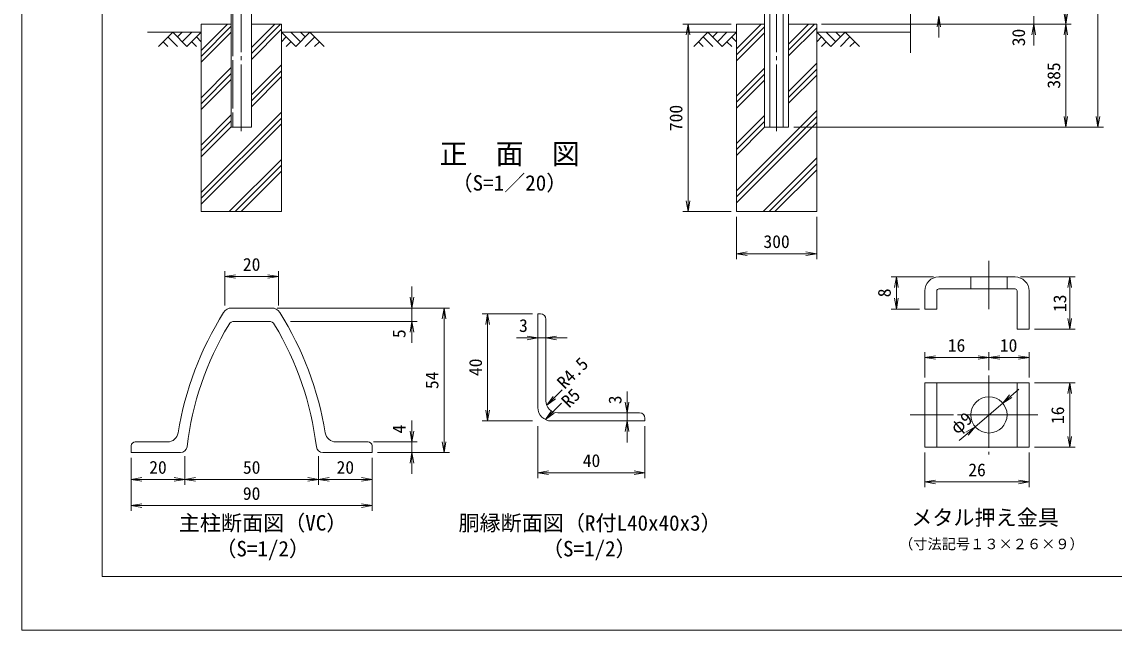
# Model space of a CAD drawing. Units: millimetres, scale not verified, with parts at other scales. Extents: x -4200 to 4200, y -2970 to 2970.
# Drawn here: x -4200 to -119, y -2970 to -697 of the extents above; entities that cross this region are included whole.
import ezdxf
from ezdxf.enums import TextEntityAlignment as Align

# ---------------------------------------------------------------- set-up
doc = ezdxf.new("R2010")
doc.units = ezdxf.units.MM
doc.header["$LTSCALE"] = 15
doc.linetypes.add('LONG_CHAIN', pattern=[21, 18, -1, 1, -1])
doc.linetypes.add('LONG_DASHED2', pattern=[13, 12, -1])
for name, color, linetype, lineweight in [('0-0_D-STR1', 1, 'Continuous', 9), ('0-1_D-BMK', 2, 'LONG_CHAIN', 9), ('0-2_D-STR-DIM', 7, 'Continuous', 9), ('0-3_D-BGD', 7, 'Continuous', 9), ('0-4_D-STR4', 7, 'Continuous', 9), ('0-5_D-DCR-HCH', 7, 'Continuous', 9), ('0-6_0', 7, 'Continuous', 9), ('0-9_D-STR3', 3, 'Continuous', 9), ('0-B_D-TTL', 2, 'Continuous', 9)]:
    doc.layers.add(name, color=color, linetype=linetype, lineweight=lineweight)
doc.layers.add('0-8_D-TTL-TXT', color=7, linetype='Continuous')
doc.styles.add('ＭＳ ゴシック', font='')
doc.styles.get('ＭＳ ゴシック').set_extended_font_data('MS Gothic')

# ---------------------------------------------------------------- blocks, each defined once
blk = doc.blocks.new('_Open')
at = {"layer": '0-6_0'}
blk.add_line((-15, 2.5), (0, 0), dxfattribs=at)
blk.add_lwpolyline([(-15, -2.5), (0, 0), (-15, 0)], dxfattribs=at)

msp = doc.modelspace()

# ---------------------------------------------------------------- linework, layer by layer
at = {"layer": '0-0_D-STR1'}
for p, q in [((-3417.59, 2278.82), (-3417.59, -1091.18)), ((-3342.59, -1091.18), (-3342.59, 2278.82)), ((-1405.09, -1091.18), (-1405.09, 2278.82)), ((-1355.09, -1091.18), (-1355.09, 2278.82)), ((-1335.09, -1091.18), (-1335.09, 2278.82)), ((-3417.59, -1091.18), (-3342.59, -1091.18)), ((-1425.09, -1091.18), (-1335.09, -1091.18)), ((-3416.41, -1766.54), (-3266.29, -1766.54)), ((-2261.89, -1788.35), (-2271.89, -1788.35)), ((-2271.89, -2138.35), (-2271.89, -1788.35)), ((-3405.78, -1816.54), (-3276.93, -1816.54)), ((-2241.89, -1808.35), (-2241.89, -2113.35)), ((-2196.89, -2158.35), (-1891.89, -2158.35)), ((-2221.89, -2188.35), (-1871.89, -2188.35)), ((-1871.89, -2188.35), (-1871.89, -2178.35)), ((-3791.35, -2306.54), (-3791.35, -2281.54)), ((-3791.35, -2306.54), (-3791.35, -2281.54)), ((-3655.6, -2266.54), (-3776.35, -2266.54)), ((-3027.1, -2266.54), (-2906.35, -2266.54)), ((-2891.35, -2306.54), (-2891.35, -2281.54)), ((-3607.81, -2306.54), (-3791.35, -2306.54)), ((-3074.89, -2306.54), (-2891.35, -2306.54))]:
    msp.add_line(p, q, dxfattribs=at)
at = {"layer": '0-0_D-STR1', "linetype": 'LONG_DASHED2'}
msp.add_line((-3411.59, 2278.82), (-3411.59, -1091.18), dxfattribs=at)
at = {"layer": '0-0_D-STR1'}
msp.add_lwpolyline([(-1425.09, -1091.18), (-1425.09, 2278.82), (-1335.09, 2278.82)], dxfattribs=at)
for centre, radius, start, end in [((-2431.35, -2423.54), 1200, 147.73028, 170.85863), ((-3416.41, -1801.54), 35, 90, 147.73028), ((-3266.29, -1801.54), 35, 32.26972, 90), ((-4251.35, -2423.54), 1200, 9.14137, 32.26972), ((-2261.89, -1808.35), 20, 0, 90), ((-2431.35, -2423.54), 1160, 149.15113, 173.11764), ((-3405.78, -1841.54), 25, 90, 149.15113), ((-3276.93, -1841.54), 25, 30.84887, 90), ((-4251.35, -2423.54), 1160, 6.88236, 30.84887), ((-2196.89, -2113.35), 45, 180.00046, 270), ((-2221.89, -2138.35), 50, 180.00043, 270), ((-1891.89, -2178.35), 20, 0, 90), ((-3655.6, -2226.54), 40, 270, 350.85863), ((-3027.1, -2226.54), 40, 189.14137, 270), ((-3776.35, -2281.54), 15, 90, 180), ((-3607.81, -2281.54), 25, 270, 353.11764), ((-3074.89, -2281.54), 25, 186.88236, 270), ((-2906.35, -2281.54), 15, 0, 90)]:
    msp.add_arc(centre, radius, start, end, dxfattribs=at)
at = {"layer": '0-1_D-BMK'}
for p, q in [((-3380.09, 2293.82), (-3380.09, -1106.18)), ((-1380.09, 2293.82), (-1380.09, -1106.18)), ((-586.39, -1590.28), (-586.39, -1770.28)), ((-586.39, -2018.23), (-586.39, -2313.61)), ((-404.23, -2165.92), (-880.7, -2165.92))]:
    msp.add_line(p, q, dxfattribs=at)
at = {"layer": '0-2_D-STR-DIM'}
for p, q in [((-179.04, -1051.18), (-179.04, 2238.82)), ((-880.09, 29.13), (-880.09, -813.48)), ((-419.04, -676.18), (-419.04, -706.18)), ((-1550.09, -706.18), (-1730.8, -706.18)), ((-1212.32, -706.18), (-279.04, -706.18)), ((-1210.09, -706.18), (-399.04, -706.18)), ((-1210.09, -706.18), (-279.04, -706.18)), ((-773.91, -716.18), (-773.91, -756.18)), ((-1710.8, -746.18), (-1710.8, -1366.18)), ((-419.04, -746.18), (-419.04, -786.18)), ((-299.04, -746.18), (-299.04, -1051.18)), ((-1315.09, -1091.18), (-279.04, -1091.18)), ((-1315.09, -1091.18), (-159.04, -1091.18)), ((-1550.09, -1406.18), (-1730.8, -1406.18)), ((-1530.09, -1426.18), (-1530.09, -1583.49)), ((-1230.09, -1426.18), (-1230.09, -1583.49)), ((-1490.09, -1563.49), (-1270.09, -1563.49)), ((-3441.35, -1756.98), (-3441.35, -1628.82)), ((-3241.35, -1756.98), (-3241.35, -1628.82)), ((-3401.35, -1648.82), (-3281.35, -1648.82)), ((-793.89, -1650.28), (-952.29, -1650.28)), ((-468.89, -1650.28), (-264.51, -1650.28)), ((-2742.48, -1726.54), (-2742.48, -1686.54)), ((-932.29, -1690.28), (-932.29, -1730.28)), ((-284.51, -1690.28), (-284.51, -1805.28)), ((-3246.29, -1766.54), (-2602.48, -1766.54)), ((-3246.29, -1766.54), (-2722.48, -1766.54)), ((-2742.48, -1766.54), (-2742.48, -1816.54)), ((-2291.89, -1788.35), (-2479.7, -1788.35)), ((-846.39, -1770.28), (-952.29, -1770.28)), ((-3196.2, -1816.54), (-2722.48, -1816.54)), ((-2622.48, -1806.54), (-2622.48, -2266.54)), ((-2459.7, -1828.35), (-2459.7, -2148.35)), ((-2742.48, -1856.54), (-2742.48, -1896.54)), ((-416.39, -1845.28), (-264.51, -1845.28)), ((-2311.89, -1878.31), (-2351.89, -1878.31)), ((-2271.89, -1878.31), (-2241.89, -1878.31)), ((-2201.89, -1878.31), (-2161.89, -1878.31)), ((-826.39, -2025.92), (-826.39, -1931.19)), ((-786.39, -1951.19), (-626.39, -1951.19)), ((-586.39, -1998.23), (-586.39, -1931.19)), ((-586.39, -1998.23), (-586.39, -1931.19)), ((-546.39, -1951.19), (-476.39, -1951.19)), ((-436.39, -2025.92), (-436.39, -1931.19)), ((-2181.35, -2072.59), (-2237.44, -2128.17)), ((-1938.55, -2118.35), (-1938.55, -2078.35)), ((-504.84, -2095.87), (-474.49, -2069.81)), ((-416.39, -2045.92), (-264.51, -2045.92)), ((-535.18, -2121.94), (-637.59, -2209.9)), ((-284.51, -2085.92), (-284.51, -2245.92)), ((-2184.28, -2122.38), (-2242.48, -2181.83)), ((-1938.55, -2158.35), (-1938.55, -2188.35)), ((-2742.48, -2226.54), (-2742.48, -2186.54)), ((-2291.89, -2188.35), (-2479.7, -2188.35)), ((-2271.89, -2208.35), (-2271.89, -2401.69)), ((-1938.55, -2228.35), (-1938.55, -2268.35)), ((-1871.89, -2208.35), (-1871.89, -2401.69)), ((-667.94, -2235.96), (-698.28, -2262.02)), ((-2886.35, -2266.54), (-2722.48, -2266.54)), ((-2742.48, -2266.54), (-2742.48, -2306.54)), ((-3591.35, -2320.35), (-3591.35, -2426.86)), ((-3591.35, -2320.35), (-3591.35, -2426.86)), ((-3091.35, -2320.35), (-3091.35, -2426.86)), ((-3091.35, -2320.35), (-3091.35, -2426.86)), ((-2871.35, -2306.54), (-2602.48, -2306.54)), ((-2871.35, -2306.54), (-2722.48, -2306.54)), ((-826.39, -2305.92), (-826.39, -2436.18)), ((-436.39, -2305.92), (-436.39, -2436.18)), ((-416.39, -2285.92), (-264.51, -2285.92)), ((-3791.35, -2326.54), (-3791.35, -2524.56)), ((-3791.35, -2326.54), (-3791.35, -2426.86)), ((-2891.35, -2326.54), (-2891.35, -2524.56)), ((-2891.35, -2326.54), (-2891.35, -2426.86)), ((-2742.48, -2346.54), (-2742.48, -2386.54)), ((-3751.35, -2406.86), (-3631.35, -2406.86)), ((-3551.35, -2406.86), (-3131.35, -2406.86)), ((-3051.35, -2406.86), (-2931.35, -2406.86)), ((-2231.89, -2381.69), (-1911.89, -2381.69)), ((-786.39, -2416.18), (-476.39, -2416.18)), ((-3751.35, -2504.56), (-2931.35, -2504.56))]:
    msp.add_line(p, q, dxfattribs=at)
at = {"layer": '0-3_D-BGD'}
for p, q in [((-3530.09, -736.18), (-3730.09, -736.18)), ((-1530.09, -736.18), (-3230.09, -736.18)), ((-1230.09, -736.18), (-880.09, -736.18))]:
    msp.add_line(p, q, dxfattribs=at)
at = {"layer": '0-4_D-STR4'}
for p, q in [((-3530.09, -706.18), (-3530.09, -1406.18)), ((-3417.59, -706.18), (-3530.09, -706.18)), ((-3230.09, -706.18), (-3342.59, -706.18)), ((-3230.09, -706.18), (-3230.09, -1406.18)), ((-1530.09, -706.18), (-1530.09, -1406.18)), ((-1425.09, -706.18), (-1530.09, -706.18)), ((-1230.09, -706.18), (-1335.09, -706.18)), ((-1230.09, -706.18), (-1230.09, -1406.18)), ((-3230.09, -1406.18), (-3530.09, -1406.18)), ((-1230.09, -1406.18), (-1530.09, -1406.18))]:
    msp.add_line(p, q, dxfattribs=at)
at = {"layer": '0-5_D-DCR-HCH'}
for p, q in [((-3530.09, -804.22), (-3432.04, -706.18)), ((-3530.09, -826.32), (-3417.59, -713.82)), ((-3342.59, -815.6), (-3233.17, -706.18)), ((-3342.59, -793.5), (-3255.26, -706.18)), ((-3342.59, -837.69), (-3230.09, -725.19)), ((-1530.09, -798.77), (-1437.5, -706.18)), ((-1530.09, -820.86), (-1425.09, -715.86)), ((-1335.09, -802.64), (-1238.62, -706.18)), ((-1335.09, -780.54), (-1260.72, -706.18)), ((-1335.09, -824.74), (-1230.09, -719.74)), ((-3636.51, -736.18), (-3689.72, -789.39)), ((-3671.99, -771.65), (-3654.17, -789.39)), ((-3654.25, -753.91), (-3618.61, -789.39)), ((-3636.51, -736.18), (-3583.3, -789.39)), ((-3618.77, -753.91), (-3601.04, -736.18)), ((-3601.04, -771.65), (-3565.56, -736.18)), ((-3583.3, -789.39), (-3530.09, -736.18)), ((-3565.56, -771.65), (-3547.74, -789.39)), ((-3547.82, -753.91), (-3530.09, -771.57)), ((-3530.09, -848.42), (-3417.59, -735.92)), ((-3176.87, -789.39), (-3230.09, -736.18)), ((-3212.35, -753.91), (-3230.09, -771.57)), ((-3194.61, -771.65), (-3212.43, -789.39)), ((-3159.14, -771.65), (-3194.61, -736.18)), ((-3123.66, -736.18), (-3176.87, -789.39)), ((-3141.31, -754.01), (-3159.14, -736.18)), ((-3105.93, -753.91), (-3141.56, -789.39)), ((-3123.66, -736.18), (-3070.45, -789.39)), ((-3088.19, -771.65), (-3106.01, -789.39)), ((-1636.51, -736.18), (-1689.72, -789.39)), ((-1671.99, -771.65), (-1654.17, -789.39)), ((-1654.25, -753.91), (-1618.61, -789.39)), ((-1636.51, -736.18), (-1583.3, -789.39)), ((-1618.77, -753.91), (-1601.04, -736.18)), ((-1601.04, -771.65), (-1565.56, -736.18)), ((-1583.3, -789.39), (-1530.09, -736.18)), ((-1565.56, -771.65), (-1547.74, -789.39)), ((-1547.82, -753.91), (-1530.09, -771.57)), ((-1530.09, -842.96), (-1425.09, -737.96)), ((-1176.87, -789.39), (-1230.09, -736.18)), ((-1212.35, -753.91), (-1230.09, -771.57)), ((-1194.61, -771.65), (-1212.43, -789.39)), ((-1159.14, -771.65), (-1194.61, -736.18)), ((-1123.66, -736.18), (-1176.87, -789.39)), ((-1141.31, -754.01), (-1159.14, -736.18)), ((-1105.93, -753.91), (-1141.56, -789.39)), ((-1123.66, -736.18), (-1070.45, -789.39)), ((-1088.19, -771.65), (-1106.01, -789.39)), ((-1335.09, -957.32), (-1230.09, -852.32)), ((-3530.09, -981), (-3417.59, -868.5)), ((-3530.09, -1003.1), (-3417.59, -890.6)), ((-3342.59, -970.28), (-3230.09, -857.78)), ((-3342.59, -992.37), (-3230.09, -879.87)), ((-1530.09, -975.54), (-1425.09, -870.54)), ((-1530.09, -997.64), (-1425.09, -892.64)), ((-1335.09, -979.42), (-1230.09, -874.42)), ((-1335.09, -1001.51), (-1230.09, -896.51)), ((-3530.09, -1025.19), (-3417.59, -912.69)), ((-3342.59, -1014.47), (-3230.09, -901.97)), ((-1530.09, -1019.74), (-1425.09, -914.74)), ((-3530.09, -1334.55), (-3230.09, -1034.55)), ((-3530.09, -1157.78), (-3417.59, -1045.28)), ((-3530.09, -1356.65), (-3230.09, -1056.65)), ((-1530.09, -1329.1), (-1230.09, -1029.1)), ((-1530.09, -1152.32), (-1425.09, -1047.32)), ((-1530.09, -1351.19), (-1230.09, -1051.19)), ((-3530.09, -1179.87), (-3417.59, -1067.37)), ((-3530.09, -1378.75), (-3230.09, -1078.75)), ((-3530.09, -1201.97), (-3417.59, -1089.47)), ((-1530.09, -1174.42), (-1425.09, -1069.42)), ((-1530.09, -1373.29), (-1230.09, -1073.29)), ((-1530.09, -1196.51), (-1424.75, -1091.18)), ((-3424.93, -1406.18), (-3230.09, -1211.33)), ((-1430.39, -1406.18), (-1230.09, -1205.87)), ((-3402.84, -1406.18), (-3230.09, -1233.43)), ((-3380.74, -1406.18), (-3230.09, -1255.52)), ((-1408.29, -1406.18), (-1230.09, -1227.97)), ((-1386.2, -1406.18), (-1230.09, -1250.07))]:
    msp.add_line(p, q, dxfattribs=at)
at = {"layer": '0-9_D-STR3'}
for p, q in [((-773.89, -1650.28), (-488.89, -1650.28)), ((-653.89, -1650.28), (-653.89, -1695.28)), ((-518.89, -1650.28), (-518.89, -1695.28)), ((-826.39, -1770.28), (-826.39, -1702.78)), ((-781.39, -1770.28), (-781.39, -1702.78)), ((-773.89, -1695.28), (-488.89, -1695.28)), ((-481.39, -1845.28), (-481.39, -1702.78)), ((-436.39, -1845.28), (-436.39, -1702.78)), ((-781.39, -1770.28), (-826.39, -1770.28)), ((-436.39, -1845.28), (-481.39, -1845.28)), ((-781.39, -2285.92), (-781.39, -2045.92)), ((-481.39, -2285.92), (-481.39, -2045.92)), ((-436.39, -2285.92), (-436.39, -2045.92)), ((-826.39, -2285.92), (-436.39, -2285.92))]:
    msp.add_line(p, q, dxfattribs=at)
msp.add_lwpolyline([(-826.39, -2285.92), (-826.39, -2045.92), (-436.39, -2045.92)], dxfattribs=at)
msp.add_circle((-586.39, -2165.92), 67.5, dxfattribs=at)
for centre, radius, start, end in [((-773.89, -1702.78), 52.5, 90, 180), ((-488.89, -1702.78), 52.5, 0, 90), ((-773.89, -1702.78), 7.5, 90, 180), ((-488.89, -1702.78), 7.5, 0, 90)]:
    msp.add_arc(centre, radius, start, end, dxfattribs=at)
at = {"layer": '0-B_D-TTL', "color": 7}
msp.add_lwpolyline([(-4200.11, -2969.92), (4199.89, -2969.92), (4199.89, 2970.08), (-4200.11, 2970.08)], close=True, dxfattribs=at)
at = {"layer": '0-B_D-TTL'}
msp.add_lwpolyline([(-3900.11, 2770.08), (3899.89, 2770.08), (3899.89, -2769.92), (-3900.11, -2769.92)], close=True, dxfattribs=at)

# ---------------------------------------------------------------- block references
at = {"layer": '0-2_D-STR-DIM', "xscale": 2.666667, "yscale": 2.666667}
for p, rotation in [((-773.91, -676.18), 90), ((-299.04, -706.18), 270), ((-1710.8, -706.18), 90), ((-419.04, -706.18), 90), ((-299.04, -706.18), 90), ((-299.04, -1091.18), 270), ((-179.04, -1091.18), 270), ((-1710.8, -1406.18), 270), ((-1530.09, -1563.49), 180), ((-3441.35, -1648.82), 180), ((-932.29, -1650.28), 90), ((-284.51, -1650.28), 90), ((-2742.48, -1766.54), 270), ((-932.29, -1770.28), 270), ((-2622.48, -1766.54), 90), ((-2459.7, -1788.35), 90), ((-2742.48, -1816.54), 90), ((-284.51, -1845.28), 270), ((-2241.89, -1878.31), 180), ((-826.39, -1951.19), 180), ((-586.39, -1951.19), 180), ((-284.51, -2045.92), 90), ((-2238.86, -2129.57), 224.73463), ((-1938.55, -2158.35), 270), ((-535.18, -2121.94), 220.65942), ((-2459.7, -2188.35), 270), ((-2243.88, -2183.26), 225.61009), ((-1938.55, -2188.35), 90), ((-2742.48, -2266.54), 270), ((-637.59, -2209.9), 40.65942), ((-2622.48, -2306.54), 270), ((-284.51, -2285.92), 270), ((-2742.48, -2306.54), 90), ((-3791.35, -2406.86), 180), ((-3591.35, -2406.86), 180), ((-3091.35, -2406.86), 180), ((-2271.89, -2381.69), 180), ((-826.39, -2416.18), 180), ((-3791.35, -2504.56), 180)]:
    msp.add_blockref('_Open', p, dxfattribs=dict(at, rotation=rotation))
for p in [(-1230.09, -1563.49), (-3241.35, -1648.82), (-2271.89, -1878.31), (-586.39, -1951.19), (-436.39, -1951.19), (-3591.35, -2406.86), (-3091.35, -2406.86), (-2891.35, -2406.86), (-1871.89, -2381.69), (-436.39, -2416.18), (-2891.35, -2504.56)]:
    msp.add_blockref('_Open', p, dxfattribs=at)

# ---------------------------------------------------------------- texts
at = {"layer": '0-2_D-STR-DIM', "style": 'ＭＳ ゴシック'}
for s, rotation, p in [('30', 90, (-437.31, -788.6)), ('385', 90, (-305.79, -946.9)), ('700', 90, (-1717.55, -1105.68)), ('8', 90, (-938.99, -1726.28)), ('13', 90, (-283.26, -1781.53)), ('5', 90, (-2752.02, -1878.74)), ('40', 90, (-2466.45, -2020.6)), ('R4.5', 45, (-2161.55, -2082.83)), ('54', 90, (-2629.23, -2069.29)), ('R5', 45, (-2145.1, -2152.64)), ('3', 90, (-1945.21, -2125.98)), ('φ9', 40.659, (-696.29, -2252.07)), ('16', 90, (-291.26, -2199.79)), ('4', 90, (-2752.02, -2235.37))]:
    msp.add_text(s, height=48.06, rotation=rotation, dxfattribs=at).set_placement(p, align=Align.BOTTOM_LEFT)
for s, p in [('300', (-1428.96, -1556.74)), ('20', (-3374.1, -1642.07)), ('3', (-2342.35, -1870.42)), ('16', (-740.26, -1944.44)), ('10', (-545.79, -1944.44)), ('40', (-2104.14, -2374.94)), ('20', (-3724.1, -2400.11)), ('50', (-3373.98, -2400.11)), ('20', (-3024.1, -2400.11)), ('26', (-663.61, -2409.43)), ('90', (-3374.23, -2497.81))]:
    msp.add_text(s, height=48.06, dxfattribs=at).set_placement(p, align=Align.BOTTOM_LEFT)
at = {"layer": '0-8_D-TTL-TXT', "style": 'ＭＳ ゴシック'}
for s, height, p in [('正\u3000面\u3000図', 76.98, (-2639.99, -1252.04)), ('（S=1／20）', 57.73, (-2594.5, -1345.24)), ('メタル押え金具', 57.73, (-876.47, -2595.26)), ('主柱断面図（VC）', 57.73, (-3613.61, -2615.27)), ('胴縁断面図（R付L40x40x3）', 57.73, (-2568.54, -2615.57)), ('（S=1/2）', 57.73, (-3477.16, -2711.76)), ('（S=1/2）', 57.73, (-2256.66, -2711.76)), ('（寸法記号１３×２６×９）', 38.93, (-922.14, -2679.12))]:
    msp.add_text(s, height=height, dxfattribs=at).set_placement(p, align=Align.BOTTOM_LEFT)

doc.saveas('drawing.dxf')
